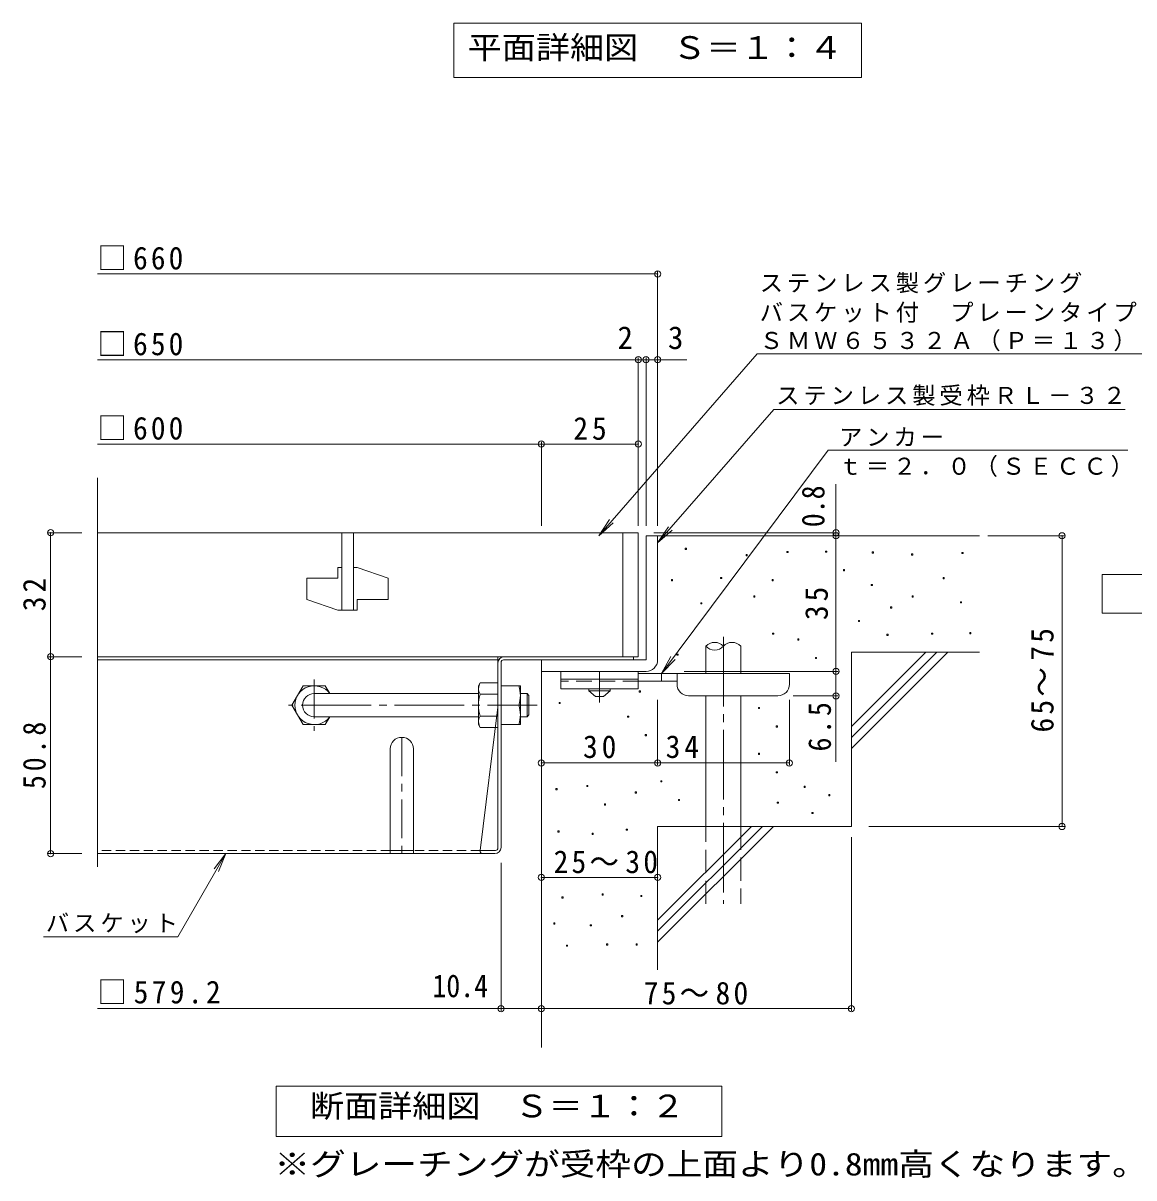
# Model space of a CAD drawing. Units: millimetres on the paper, enlarged 4 times, with parts at other scales. Extents: x -953 to 1047, y -779 to 782.
# Drawn here: x -825 to -252, y -690 to -95 of the extents above; entities that cross this region are included whole.
import ezdxf
from ezdxf.enums import TextEntityAlignment as Align

# ---------------------------------------------------------------- set-up
doc = ezdxf.new("R2010")
doc.units = ezdxf.units.MM
doc.header["$LTSCALE"] = 4
doc.header["$PDMODE"] = 32
doc.header["$PDSIZE"] = 3.2
for name, pattern in [('CHAIN1', [8, 5, -1, 1, -1]), ('CHAIN2', [12, 9, -1, 1, -1]), ('DASHED1', [1.8, 1.2, -0.6]), ('DASHED2', [3, 2, -1]), ('DASHED3', [4, 3, -1])]:
    doc.linetypes.add(name, pattern=pattern)
for name, color, linetype, lineweight in [('A-5_文字', 7, 'Continuous', 9), ('D-1_躯体', 3, 'Continuous', 9), ('D-4_その他', 7, 'Continuous', 9), ('D-5_文字', 7, 'Continuous', 9), ('D-6_寸法', 6, 'Continuous', 9), ('D-7_ハッチ', 2, 'Continuous', 9), ('D-8_記号', 2, 'Continuous', 9), ('D-B_7-WAKU-T', 2, 'Continuous', 9)]:
    doc.layers.add(name, color=color, linetype=linetype, lineweight=lineweight)
doc.styles.add('ＭＳ ゴシック', font='')
doc.styles.get('ＭＳ ゴシック').set_extended_font_data('MS Gothic')

msp = doc.modelspace()

# ---------------------------------------------------------------- linework, layer by layer
at = {"layer": 'A-5_文字'}
for p, q in [((-602.491, -94.561), (-392.091, -94.561)), ((-602.491, -94.561), (-602.491, -122.561)), ((-392.091, -94.561), (-392.091, -122.561)), ((-602.491, -122.561), (-392.091, -122.561))]:
    msp.add_line(p, q, dxfattribs=at)
at = {"layer": 'D-1_躯体'}
for p, q in [((-568.099, -440.535), (-564.699, -440.535)), ((-564.699, -440.535), (-563.699, -441.535)), ((-564.699, -452.535), (-564.699, -440.535)), ((-563.699, -451.535), (-563.699, -441.535)), ((-568.099, -452.535), (-564.699, -452.535)), ((-564.699, -452.535), (-563.699, -451.535))]:
    msp.add_line(p, q, dxfattribs=at)
at = {"layer": 'D-4_その他'}
for p, q in [((-786.359, -223.988), (-497.292, -223.988)), ((-497.292, -353.953), (-497.292, -222.788)), ((-446.005, -265.296), (-527.68, -359.136)), ((-507.291, -353.953), (-507.291, -267.067)), ((-503.291, -353.953), (-503.291, -267.067)), ((-446.005, -265.296), (-180.624, -265.296)), ((-786.359, -268.267), (-507.291, -268.267)), ((-507.291, -268.267), (-505.291, -268.267)), ((-505.291, -268.267), (-482.227, -268.267)), ((-437.365, -293.971), (-497.291, -362.823)), ((-437.365, -293.971), (-256.034, -293.971)), ((-786.359, -311.768), (-557.292, -311.768)), ((-557.292, -353.953), (-557.292, -310.567)), ((-557.292, -311.768), (-507.291, -311.768)), ((-495.288, -430.135), (-409.384, -314.909)), ((-409.384, -314.909), (-254.62, -314.909)), ((-405.306, -359.135), (-405.306, -332.439)), ((-527.68, -359.136), (-522.155, -350.8)), ((-811.72, -357.536), (-794.359, -357.536)), ((-810.52, -357.536), (-810.52, -421.535)), ((-527.68, -359.136), (-520.186, -352.514)), ((-404.106, -357.536), (-499.292, -357.536)), ((-497.291, -362.823), (-491.767, -354.488)), ((-497.291, -362.823), (-489.798, -356.202)), ((-404.106, -359.135), (-479.981, -359.135)), ((-405.306, -429.135), (-405.306, -359.135)), ((-326.88, -359.135), (-287.418, -359.135)), ((-288.618, -509.135), (-288.618, -359.135)), ((-811.72, -421.535), (-794.359, -421.535)), ((-810.52, -421.535), (-810.52, -523.135)), ((-483.687, -429.135), (-404.105, -429.135)), ((-405.306, -429.135), (-405.306, -475.835)), ((-497.288, -477.576), (-497.288, -443.735)), ((-429.288, -477.576), (-429.288, -443.735)), ((-404.106, -441.735), (-427.288, -441.735)), ((-388.397, -509.135), (-287.418, -509.135)), ((-397.291, -514.645), (-397.291, -604.335)), ((-811.72, -523.135), (-794.359, -523.135)), ((-720.114, -523.135), (-723.941, -532.374)), ((-578.099, -604.335), (-578.099, -527.935)), ((-557.292, -535.383), (-497.292, -535.383)), ((-578.099, -603.135), (-786.359, -603.135)), ((-557.292, -603.135), (-578.099, -603.135)), ((-557.292, -603.135), (-397.291, -603.135))]:
    msp.add_line(p, q, dxfattribs=at)
at = {"layer": 'D-4_その他', "color": 3}
for p, q in [((-786.359, -529.922), (-786.359, -329.256)), ((-507.292, -357.536), (-786.359, -357.536)), ((-660.291, -357.536), (-660.291, -397.535)), ((-654.292, -357.536), (-654.292, -397.535)), ((-515.292, -357.536), (-515.292, -421.535)), ((-507.292, -357.536), (-507.292, -421.535)), ((-678.292, -381.036), (-678.292, -392.035)), ((-678.292, -381.036), (-662.292, -381.036)), ((-662.292, -375.536), (-662.292, -381.036)), ((-660.291, -375.536), (-662.292, -375.536)), ((-652.291, -375.536), (-654.292, -375.536)), ((-652.291, -375.536), (-636.291, -381.036)), ((-636.291, -381.036), (-636.291, -392.035)), ((-678.292, -392.035), (-662.292, -397.535)), ((-652.291, -392.035), (-652.291, -397.535)), ((-652.291, -392.035), (-636.291, -392.035)), ((-652.291, -397.535), (-662.292, -397.535)), ((-786.359, -421.535), (-507.292, -421.535)), ((-547.288, -429.136), (-547.288, -438.136)), ((-507.288, -429.136), (-547.288, -429.136)), ((-507.288, -433.136), (-547.288, -433.136)), ((-507.288, -429.136), (-507.288, -438.136)), ((-507.288, -438.136), (-547.288, -438.136))]:
    msp.add_line(p, q, dxfattribs=at)
at = {"layer": 'D-4_その他', "color": 2}
for p, q in [((-503.292, -359.136), (-503.292, -423.135)), ((-503.292, -359.136), (-497.292, -359.136)), ((-497.292, -423.135), (-497.292, -359.136)), ((-557.292, -423.135), (-503.292, -423.135)), ((-557.292, -429.136), (-557.292, -423.135)), ((-557.292, -429.136), (-503.292, -429.136)), ((-532.788, -439.135), (-532.788, -438.136)), ((-532.788, -439.135), (-529.288, -442.135)), ((-532.788, -439.135), (-521.788, -439.135)), ((-525.288, -442.135), (-521.788, -439.135)), ((-521.788, -439.135), (-521.788, -438.136)), ((-529.288, -442.135), (-525.288, -442.135))]:
    msp.add_line(p, q, dxfattribs=at)
at = {"layer": 'D-4_その他', "color": 6}
for p, q in [((-497.292, -359.135), (-331.291, -359.135)), ((-472.375, -430.135), (-472.375, -416.135)), ((-454.375, -430.135), (-454.375, -416.135)), ((-397.292, -457.539), (-358.887, -419.135)), ((-397.292, -419.135), (-331.291, -419.135)), ((-397.292, -463.196), (-353.231, -419.135)), ((-397.292, -419.135), (-397.292, -509.135)), ((-397.292, -468.852), (-347.575, -419.135)), ((-557.292, -429.135), (-557.292, -623.135)), ((-472.375, -509.135), (-472.375, -441.735)), ((-454.375, -509.135), (-454.375, -441.735)), ((-497.292, -509.135), (-397.292, -509.135)), ((-497.292, -557.538), (-448.888, -509.135)), ((-497.292, -563.195), (-443.232, -509.135)), ((-497.292, -568.851), (-437.576, -509.135)), ((-497.292, -509.135), (-497.292, -583.135))]:
    msp.add_line(p, q, dxfattribs=at)
at = {"layer": 'D-4_その他', "color": 6, "linetype": 'CHAIN2'}
msp.add_line((-463.375, -411.235), (-463.375, -549.135), dxfattribs=at)
at = {"layer": 'D-4_その他', "color": 3, "linetype": 'DASHED2'}
msp.add_line((-507.288, -434.136), (-547.288, -434.136), dxfattribs=at)
at = {"layer": 'D-4_その他', "color": 4, "linetype": 'CHAIN1'}
msp.add_line((-527.288, -445.231), (-527.288, -429.136), dxfattribs=at)
at = {"layer": 'D-4_その他', "color": 4}
for p, q in [((-429.288, -430.135), (-507.288, -430.135)), ((-487.278, -434.135), (-507.288, -434.135)), ((-495.288, -434.135), (-495.288, -430.135)), ((-487.288, -435.735), (-487.288, -430.135)), ((-429.288, -435.735), (-429.288, -430.135)), ((-481.288, -441.735), (-435.288, -441.735))]:
    msp.add_line(p, q, dxfattribs=at)
at = {"layer": 'D-4_その他', "color": 6, "linetype": 'DASHED3'}
for p, q in [((-472.375, -549.135), (-472.375, -509.135)), ((-454.375, -509.135), (-454.375, -549.135))]:
    msp.add_line(p, q, dxfattribs=at)
at = {"layer": 'D-4_その他'}
for points in [[(-483.012, -366.201), (-483.012, -365.601), (-482.412, -365.601), (-482.412, -366.201)], [(-451.68, -369.442), (-451.68, -368.842), (-451.08, -368.842), (-451.08, -369.442)], [(-430.612, -367.821), (-430.612, -367.221), (-430.012, -367.221), (-430.012, -367.821)], [(-410.611, -367.603), (-410.611, -367.002), (-410.011, -367.002), (-410.011, -367.603)], [(-386.554, -368.01), (-386.554, -367.41), (-385.954, -367.41), (-385.954, -368.01)], [(-366.251, -369.093), (-366.251, -368.493), (-365.651, -368.493), (-365.651, -369.093)], [(-340.264, -368.281), (-340.264, -367.68), (-339.664, -367.68), (-339.664, -368.281)], [(-464.786, -381.244), (-464.786, -380.644), (-464.186, -380.644), (-464.186, -381.244)], [(-401.47, -377.197), (-401.47, -376.597), (-400.87, -376.597), (-400.87, -377.197)], [(-350.009, -381.274), (-350.009, -380.674), (-349.409, -380.674), (-349.409, -381.274)], [(-267.865, -399.065), (-267.865, -379.065), (-177.865, -379.065), (-177.865, -399.065)], [(-490.222, -382.325), (-490.222, -381.725), (-489.622, -381.725), (-489.622, -382.325)], [(-438.257, -382.327), (-438.257, -381.727), (-437.657, -381.727), (-437.657, -382.327)], [(-387.095, -384.793), (-387.095, -384.193), (-386.495, -384.193), (-386.495, -384.793)], [(-447.731, -390.719), (-447.731, -390.119), (-447.131, -390.119), (-447.131, -390.719)], [(-365.981, -390.749), (-365.981, -390.148), (-365.381, -390.148), (-365.381, -390.749)], [(-341.076, -393.726), (-341.076, -393.126), (-340.476, -393.126), (-340.476, -393.726)], [(-475.052, -394.245), (-475.052, -393.645), (-474.452, -393.645), (-474.452, -394.245)], [(-377.079, -396.433), (-377.079, -395.833), (-376.479, -395.833), (-376.479, -396.433)], [(-393.658, -403.426), (-393.658, -402.826), (-393.058, -402.826), (-393.058, -403.426)], [(-437.986, -409.939), (-437.986, -409.338), (-437.386, -409.338), (-437.386, -409.939)], [(-378.974, -410.51), (-378.974, -409.909), (-378.374, -409.909), (-378.374, -410.51)], [(-355.965, -409.968), (-355.965, -409.368), (-355.365, -409.368), (-355.365, -409.968)], [(-336.204, -409.697), (-336.204, -409.097), (-335.604, -409.097), (-335.604, -409.697)], [(-424.975, -412.933), (-424.975, -412.333), (-424.375, -412.333), (-424.375, -412.933)], [(-487.334, -420.762), (-487.334, -420.162), (-486.734, -420.162), (-486.734, -420.762)], [(-415.835, -422.528), (-415.835, -421.927), (-415.234, -421.927), (-415.234, -422.528)], [(-506.819, -439.805), (-506.819, -439.205), (-506.219, -439.205), (-506.219, -439.805)], [(-548.178, -445.755), (-548.178, -445.155), (-547.578, -445.155), (-547.578, -445.755)], [(-512.783, -452.73), (-512.783, -452.13), (-512.183, -452.13), (-512.183, -452.73)], [(-445.259, -448.271), (-445.259, -447.671), (-444.659, -447.671), (-444.659, -448.271)], [(-436.119, -457.866), (-436.119, -457.266), (-435.518, -457.266), (-435.518, -457.866)], [(-503.643, -462.325), (-503.643, -461.725), (-503.043, -461.725), (-503.043, -462.325)], [(-445.259, -471.937), (-445.259, -471.337), (-444.659, -471.337), (-444.659, -471.937)], [(-436.119, -481.532), (-436.119, -480.932), (-435.518, -480.932), (-435.518, -481.532)], [(-533.859, -488.524), (-533.859, -487.923), (-533.259, -487.923), (-533.259, -488.524)], [(-495.711, -486.169), (-495.711, -485.569), (-495.111, -485.569), (-495.111, -486.169)], [(-421.765, -489.013), (-421.765, -488.413), (-421.165, -488.413), (-421.165, -489.013)], [(-549.753, -490.222), (-549.753, -489.621), (-549.153, -489.621), (-549.153, -490.222)], [(-508.84, -491.88), (-508.84, -491.28), (-508.24, -491.28), (-508.24, -491.88)], [(-409.022, -493.314), (-409.022, -492.714), (-408.422, -492.714), (-408.422, -493.314)], [(-524.718, -498.118), (-524.718, -497.518), (-524.118, -497.518), (-524.118, -498.118)], [(-486.57, -495.764), (-486.57, -495.163), (-485.97, -495.163), (-485.97, -495.764)], [(-435.57, -497.134), (-435.57, -496.534), (-434.97, -496.534), (-434.97, -497.134)], [(-417.665, -502.497), (-417.665, -501.897), (-417.065, -501.897), (-417.065, -502.497)], [(-548.787, -511.992), (-548.787, -511.392), (-548.187, -511.392), (-548.187, -511.992)], [(-513.461, -511.078), (-513.461, -510.478), (-512.861, -510.478), (-512.861, -511.078)], [(-531.124, -513.21), (-531.124, -512.61), (-530.524, -512.61), (-530.524, -513.21)], [(-546.655, -546.1), (-546.655, -545.5), (-546.055, -545.5), (-546.055, -546.1)], [(-525.946, -544.577), (-525.946, -543.977), (-525.346, -543.977), (-525.346, -544.577)], [(-505.999, -545.339), (-505.999, -544.739), (-505.399, -544.739), (-505.399, -545.339)], [(-550.918, -559.5), (-550.918, -558.899), (-550.318, -558.899), (-550.318, -559.5)], [(-532.037, -560.413), (-532.037, -559.813), (-531.437, -559.813), (-531.437, -560.413)], [(-515.897, -555.693), (-515.897, -555.093), (-515.297, -555.093), (-515.297, -555.693)], [(-544.371, -570.92), (-544.371, -570.32), (-543.771, -570.32), (-543.771, -570.92)], [(-523.662, -570.311), (-523.662, -569.711), (-523.062, -569.711), (-523.062, -570.311)], [(-508.436, -570.311), (-508.436, -569.711), (-507.836, -569.711), (-507.836, -570.311)]]:
    msp.add_lwpolyline(points, close=True, dxfattribs=at)
for points in [[(-557.288, -476.376), (-497.288, -476.376), (-429.288, -476.376)], [(-814.191, -566.142), (-744.944, -566.142), (-720.114, -523.135), (-726.201, -531.069)]]:
    msp.add_lwpolyline(points, dxfattribs=at)
at = {"layer": 'D-4_その他', "color": 2}
msp.add_arc((-503.292, -423.135), 6, 270, 0, dxfattribs=at)
at = {"layer": 'D-4_その他', "color": 4}
for centre, start, end in [((-481.288, -435.735), 180, 270), ((-435.288, -435.735), 270, 0)]:
    msp.add_arc(centre, 6, start, end, dxfattribs=at)
at = {"layer": 'D-4_その他'}
for p in [(-497.292, -223.988), (-507.291, -268.267), (-503.291, -268.267), (-497.292, -268.267), (-557.292, -311.768), (-507.291, -311.768), (-810.52, -357.536), (-405.306, -357.536), (-405.306, -359.135), (-288.618, -359.135), (-810.52, -421.535), (-405.306, -429.135), (-405.306, -441.735), (-557.288, -476.376), (-497.288, -476.376), (-429.288, -476.376), (-288.618, -509.135), (-810.52, -523.135), (-557.292, -535.383), (-497.292, -535.383), (-578.099, -603.135), (-557.292, -603.135), (-397.291, -603.135)]:
    msp.add_point(p, dxfattribs=at)
at = {"layer": 'D-5_文字'}
for q in [(-490.409, -421.406), (-488.316, -422.967)]:
    msp.add_line((-495.288, -430.135), q, dxfattribs=at)
msp.add_lwpolyline([(-694.089, -669.135), (-694.089, -643.135), (-464.089, -643.135), (-464.089, -669.135)], close=True, dxfattribs=at)
at = {"layer": 'D-6_寸法'}
for centre, start, end in [((-467.875, -420.197), 42.07146, 137.92854), ((-467.875, -412.073), 222.07146, 317.92854), ((-458.875, -420.197), 42.07146, 137.92854)]:
    msp.add_arc(centre, 6.062, start, end, dxfattribs=at)
at = {"layer": 'D-7_ハッチ'}
for p, q in [((-579.699, -421.535), (-786.359, -421.535)), ((-579.699, -520.202), (-579.699, -421.535)), ((-576.499, -421.535), (-509.692, -421.535)), ((-509.692, -421.535), (-509.692, -423.135)), ((-579.699, -423.135), (-786.359, -423.135)), ((-578.099, -519.935), (-578.099, -424.469)), ((-576.765, -423.135), (-509.692, -423.135)), ((-579.699, -447.535), (-588.923, -521.535)), ((-581.299, -523.135), (-786.359, -523.135)), ((-581.032, -521.535), (-588.923, -521.535))]:
    msp.add_line(p, q, dxfattribs=at)
at = {"layer": 'D-7_ハッチ', "linetype": 'DASHED1'}
for p, q in [((-635.299, -521.535), (-786.359, -521.535)), ((-588.923, -521.535), (-626.248, -521.535))]:
    msp.add_line(p, q, dxfattribs=at)
at = {"layer": 'D-7_ハッチ'}
for centre, radius, start, end in [((-576.499, -424.735), 3.2, 90, 180), ((-576.765, -424.469), 1.333, 90, 180), ((-587.323, -521.535), 1.6, 180, 270), ((-581.299, -519.935), 3.2, 270, 0), ((-581.032, -520.202), 1.333, 270, 0)]:
    msp.add_arc(centre, radius, start, end, dxfattribs=at)
at = {"layer": 'D-8_記号', "linetype": 'CHAIN1'}
for p, q in [((-674.492, -433.343), (-674.492, -459.728)), ((-661.299, -446.535), (-687.684, -446.535)), ((-629.299, -463.135), (-629.299, -523.135))]:
    msp.add_line(p, q, dxfattribs=at)
at = {"layer": 'D-8_記号'}
for p, q in [((-635.299, -469.135), (-635.299, -523.135)), ((-623.299, -469.135), (-623.299, -523.135)), ((-635.299, -521.535), (-623.299, -521.535))]:
    msp.add_line(p, q, dxfattribs=at)
msp.add_arc((-629.299, -469.135), 6, 0, 180, dxfattribs=at)
at = {"layer": 'D-B_7-WAKU-T'}
for p, q in [((-685.992, -446.535), (-680.218, -436.535)), ((-680.218, -436.535), (-668.765, -436.535)), ((-666.465, -440.52), (-668.765, -436.535)), ((-589.699, -436.535), (-588.833, -435.035)), ((-589.699, -456.535), (-589.699, -436.535)), ((-579.699, -435.035), (-588.833, -435.035)), ((-588.833, -440.809), (-579.699, -440.809)), ((-578.099, -436.535), (-568.099, -436.535)), ((-568.099, -456.536), (-568.099, -436.535)), ((-685.992, -446.535), (-680.218, -456.536)), ((-578.099, -446.535), (-568.965, -446.535)), ((-666.456, -452.535), (-668.765, -456.536)), ((-588.833, -452.262), (-579.699, -452.262)), ((-680.218, -456.536), (-668.765, -456.536)), ((-589.699, -456.535), (-588.833, -458.035)), ((-579.699, -458.035), (-588.833, -458.035)), ((-578.099, -456.536), (-568.099, -456.536))]:
    msp.add_line(p, q, dxfattribs=at)
at = {"layer": 'D-B_7-WAKU-T', "color": 3}
for p, q in [((-674.492, -440.535), (-589.699, -440.535)), ((-674.492, -452.535), (-589.699, -452.535))]:
    msp.add_line(p, q, dxfattribs=at)
at = {"layer": 'D-B_7-WAKU-T', "color": 3, "linetype": 'CHAIN2'}
msp.add_line((-681.068, -446.535), (-559.489, -446.535), dxfattribs=at)
at = {"layer": 'D-B_7-WAKU-T', "linetype": 'CHAIN1'}
msp.add_line((-562.726, -446.535), (-568.849, -446.535), dxfattribs=at)
at = {"layer": 'D-B_7-WAKU-T'}
for centre, radius, start, end in [((-674.492, -446.535), 10, 36.87019, 323.12981), ((-583.135, -438.325), 6.579, 149.99998, 176.07924), ((-584.229, -437.855), 5.47, 180.2103, 212.68507), ((-570.333, -446.535), 19.365, 162.79973, 197.20026), ((-582.965, -441.535), 14.866, 340.34633, 19.65366), ((-582.965, -451.535), 14.866, 340.34633, 19.65366), ((-584.229, -455.216), 5.47, 147.31491, 179.78969), ((-583.135, -454.746), 6.579, 183.92075, 210)]:
    msp.add_arc(centre, radius, start, end, dxfattribs=at)
at = {"layer": 'D-B_7-WAKU-T', "color": 3}
msp.add_arc((-674.492, -446.535), 6, 90, 270, dxfattribs=at)

# ---------------------------------------------------------------- texts
at = {"layer": 'A-5_文字', "color": 2, "style": 'ＭＳ ゴシック', "width": 1.1}
msp.add_text('平面詳細図\u3000Ｓ＝１：４', height=11.73, dxfattribs=at).set_placement((-595.291, -116.561), align=Align.BOTTOM_LEFT)
at = {"layer": 'D-4_その他', "color": 2, "style": 'ＭＳ ゴシック'}
for s, p in [('2', (-518.027, -266.267)), ('3', (-491.971, -266.267))]:
    msp.add_text(s, height=11.73, dxfattribs=at).set_placement(p, align=Align.BOTTOM_LEFT)
at = {"layer": 'D-4_その他', "color": 2, "style": 'ＭＳ ゴシック', "width": 0.9}
msp.add_text('0.8', height=11.73, rotation=90, dxfattribs=at).set_placement((-407.706, -354.699), align=Align.BOTTOM_LEFT)
at = {"layer": 'D-4_その他', "color": 2, "style": 'ＭＳ ゴシック'}
for s, width, p in [('10.4', 0.9, (-613.506, -600.735)), ('※グレーチングが受枠の上面より0.8mm高くなります。', 1.15, (-695.039, -692.721))]:
    msp.add_text(s, height=11.73, dxfattribs=dict(at, width=width)).set_placement(p, align=Align.BOTTOM_LEFT)
at = {"layer": 'D-4_その他', "color": 2, "char_height": 11.73, "attachment_point": 7, "style": 'ＭＳ ゴシック'}
for s, insert in [('\\T1.21;\\W0.95;□660', (-786.359, -221.988)), ('\\T1.21;\\W0.95;□650', (-786.359, -266.267)), ('\\T1.21;\\W0.95;□600', (-786.359, -309.768)), ('\\T1.27;\\W0.95;25', (-540.791, -309.768)), ('\\T1.27;\\W0.95;30', (-535.788, -473.976)), ('\\T1.27;\\W0.95;34', (-493.142, -473.976)), ('\\T1.22;\\W0.95;25～30', (-550.972, -533.383)), ('\\T1.23;\\W0.95;□579.2', (-786.359, -600.735)), ('\\T1.22;\\W0.95;75～80', (-504.439, -601.135))]:
    msp.add_mtext(s, dxfattribs=dict(at, insert=insert))
at = {"layer": 'D-4_その他', "char_height": 8.798, "attachment_point": 7, "style": 'ＭＳ ゴシック'}
for s, insert in [('\\T1.17;ステンレス製グレーチング', (-444.624, -233.986)), ('\\T1.17;バスケット付\u3000プレーンタイプ\u3000集水桝用', (-444.624, -249.232)), ('\\T1.17;ＳＭＷ６５３２Ａ（Ｐ＝１３）', (-444.624, -263.887)), ('\\T1.17;ステンレス製受枠ＲＬ－３２', (-436.118, -292.067)), ('\\T1.17;アンカー', (-403.689, -313.045)), ('\\T1.17;ｔ＝２．０（ＳＥＣＣ）', (-403.927, -328.772)), ('\\T1.17;バスケット', (-812.944, -564.239))]:
    msp.add_mtext(s, dxfattribs=dict(at, insert=insert))
at = {"layer": 'D-4_その他', "color": 2, "char_height": 11.73, "attachment_point": 7, "rotation": 90, "style": 'ＭＳ ゴシック'}
for s, insert in [('\\T1.27;\\W0.95;32', (-812.92, -398.035)), ('\\T1.27;\\W0.95;35', (-409.306, -402.635)), ('\\T1.22;\\W0.95;65～75', (-292.83, -460.635)), ('\\T1.27;\\W0.9;6.5', (-407.706, -470.413)), ('\\T1.28;\\W0.9;50.8', (-812.92, -489.835))]:
    msp.add_mtext(s, dxfattribs=dict(at, insert=insert))
at = {"layer": 'D-5_文字', "color": 2, "style": 'ＭＳ ゴシック', "width": 1.1}
msp.add_text('断面詳細図\u3000Ｓ＝１：２', height=11.73, dxfattribs=at).set_placement((-676.719, -662.747), align=Align.BOTTOM_LEFT)

doc.saveas('drawing.dxf')
